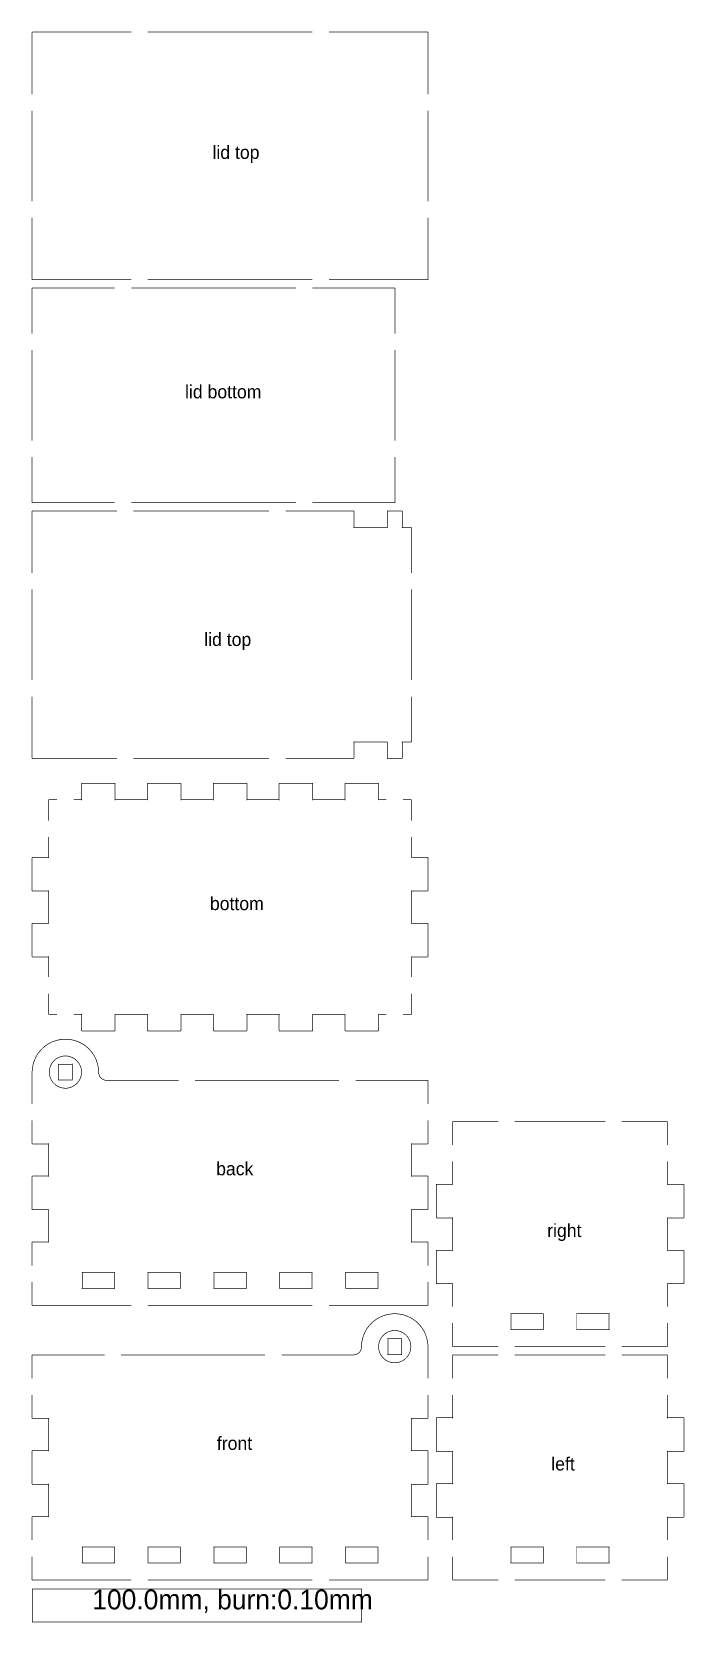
# Model space of a CAD drawing. Extents: x 10 to 208, y 10 to 493.
import ezdxf

# ---------------------------------------------------------------- set-up
doc = ezdxf.new("R2010")
doc.units = 0
doc.layers.get('0').update_dxf_attribs({"linetype": 'CONTINUOUS'})

msp = doc.modelspace()

# ---------------------------------------------------------------- linework, layer by layer
at = {"color": 0, "const_width": 0.2}
for points in [[(40.0995, 492.739), (15.1005, 492.739), (10.0996, 492.739), (10.0817, 492.739), (10.0294, 492.711), (10.0004, 492.658), (10.0004, 492.64), (10.0004, 487.641), (10.0004, 473.89)], [(95.0997, 492.739), (45.1005, 492.739)], [(130.2, 473.89), (130.2, 487.641), (130.2, 492.64), (130.2, 492.658), (130.169, 492.711), (130.116, 492.739), (130.099, 492.739), (125.1, 492.739), (100.099, 492.739)], [(10.0004, 468.891), (10.0004, 441.389)], [(130.2, 441.389), (130.2, 468.891)], [(10.0004, 436.39), (10.0004, 422.642), (10.0004, 417.639), (10.0004, 417.622), (10.0294, 417.569), (10.0817, 417.541), (10.0996, 417.541), (15.1005, 417.541)], [(100.099, 417.541), (125.1, 417.541), (130.099, 417.541), (130.116, 417.541), (130.169, 417.569), (130.2, 417.622), (130.2, 417.639), (130.2, 422.642), (130.2, 436.39)], [(15.1005, 417.541), (40.0995, 417.541)], [(45.1005, 417.541), (95.0997, 417.541)], [(35.1, 415.04), (10.0996, 415.04), (10.0817, 415.04), (10.0294, 415.011), (10.0004, 414.958), (10.0004, 414.941), (10.0004, 401.189)], [(90.1001, 415.04), (40.0995, 415.04)], [(120.2, 401.189), (120.2, 414.941), (120.2, 414.958), (120.171, 415.011), (120.117, 415.04), (120.1, 415.04), (95.0997, 415.04)], [(10.0004, 396.191), (10.0004, 368.692)], [(120.2, 368.692), (120.2, 396.191)], [(10.0004, 363.689), (10.0004, 349.939), (10.0004, 349.922), (10.0294, 349.87), (10.0817, 349.84), (10.0996, 349.84)], [(95.0997, 349.84), (120.1, 349.84), (120.117, 349.84), (120.171, 349.87), (120.2, 349.922), (120.2, 349.939), (120.2, 363.689)], [(10.0996, 349.84), (35.1, 349.84)], [(40.0995, 349.84), (90.1001, 349.84)], [(35.7258, 347.34), (15.1005, 347.34), (10.0996, 347.34), (10.0817, 347.34), (10.0294, 347.311), (10.0004, 347.258), (10.0004, 347.24), (10.0004, 342.24), (10.0004, 328.49)], [(81.9753, 347.34), (40.725, 347.34)], [(125.2, 328.49), (125.2, 342.24), (125.2, 342.258), (125.17, 342.31), (125.116, 342.339), (125.1, 342.339), (122.366, 342.339), (122.355, 342.339), (122.323, 342.325), (122.327, 342.302), (122.35, 342.298), (122.366, 342.33), (122.366, 342.339), (122.366, 347.24), (122.366, 347.258), (122.335, 347.311), (122.282, 347.34), (122.265, 347.34), (117.935, 347.34), (117.917, 347.34), (117.864, 347.311), (117.835, 347.258), (117.835, 347.24), (117.835, 342.339), (117.835, 342.33), (117.849, 342.298), (117.872, 342.302), (117.876, 342.325), (117.844, 342.339), (117.835, 342.339), (115.101, 342.339), (107.699, 342.339), (107.688, 342.339), (107.656, 342.325), (107.662, 342.302), (107.684, 342.298), (107.699, 342.33), (107.699, 342.339), (107.699, 347.24), (107.699, 347.258), (107.67, 347.311), (107.617, 347.34), (107.6, 347.34), (86.9749, 347.34)], [(10.0004, 323.49), (10.0004, 295.99)], [(125.2, 295.99), (125.2, 323.49)], [(10.0004, 290.989), (10.0004, 277.239), (10.0004, 272.24), (10.0004, 272.223), (10.0294, 272.169), (10.0817, 272.141), (10.0996, 272.141), (15.1005, 272.141)], [(86.9749, 272.141), (107.6, 272.141), (107.617, 272.141), (107.67, 272.169), (107.699, 272.223), (107.699, 272.24), (107.699, 277.14), (107.699, 277.151), (107.684, 277.183), (107.662, 277.177), (107.656, 277.155), (107.688, 277.14), (107.699, 277.14), (115.101, 277.14), (117.835, 277.14), (117.844, 277.14), (117.876, 277.155), (117.872, 277.177), (117.849, 277.183), (117.835, 277.151), (117.835, 277.14), (117.835, 272.24), (117.835, 272.223), (117.864, 272.169), (117.917, 272.141), (117.935, 272.141), (122.265, 272.141), (122.282, 272.141), (122.335, 272.169), (122.366, 272.223), (122.366, 272.24), (122.366, 277.14), (122.366, 277.151), (122.35, 277.183), (122.327, 277.177), (122.323, 277.155), (122.355, 277.14), (122.366, 277.14), (125.1, 277.14), (125.116, 277.14), (125.17, 277.169), (125.2, 277.223), (125.2, 277.239), (125.2, 290.989)], [(15.1005, 272.141), (35.7258, 272.141)], [(40.725, 272.141), (81.9753, 272.141)], [(117.6, 259.64), (115.2, 259.64), (115.189, 259.64), (115.157, 259.626), (115.163, 259.603), (115.185, 259.599), (115.2, 259.631), (115.2, 259.64), (115.2, 264.539), (115.2, 264.557), (115.171, 264.611), (115.117, 264.64), (115.101, 264.64), (105.1, 264.64), (105.082, 264.64), (105.029, 264.611), (105, 264.557), (105, 264.539), (105, 259.64), (105, 259.631), (105.013, 259.599), (105.037, 259.603), (105.041, 259.626), (105.009, 259.64), (105, 259.64), (95.2003, 259.64), (95.1893, 259.64), (95.1576, 259.626), (95.1618, 259.603), (95.1851, 259.599), (95.2003, 259.631), (95.2003, 259.64), (95.2003, 264.539), (95.2003, 264.557), (95.1699, 264.611), (95.1163, 264.64), (95.0997, 264.64), (85.0995, 264.64), (85.0815, 264.64), (85.029, 264.611), (85, 264.557), (85, 264.539), (85, 259.64), (85, 259.631), (85.0138, 259.599), (85.0374, 259.603), (85.0417, 259.626), (85.0099, 259.64), (85, 259.64), (75.1995, 259.64), (75.1886, 259.64), (75.1568, 259.626), (75.1625, 259.603), (75.1844, 259.599), (75.1995, 259.631), (75.1995, 259.64), (75.1995, 264.539), (75.1995, 264.557), (75.1706, 264.611), (75.117, 264.64), (75.1004, 264.64), (65.0998, 264.64), (65.0819, 264.64), (65.0296, 264.611), (65.0007, 264.557), (65.0007, 264.539), (65.0007, 259.64), (65.0007, 259.631), (65.0145, 259.599), (65.0378, 259.603), (65.042, 259.626), (65.0102, 259.64), (65.0007, 259.64), (55.2002, 259.64), (55.1889, 259.64), (55.1575, 259.626), (55.1614, 259.603), (55.185, 259.599), (55.2002, 259.631), (55.2002, 259.64), (55.2002, 264.539), (55.2002, 264.557), (55.1699, 264.611), (55.1159, 264.64), (55.0997, 264.64), (45.1005, 264.64), (45.0825, 264.64), (45.0289, 264.611), (45, 264.557), (45, 264.539), (45, 259.64), (45, 259.631), (45.0137, 259.599), (45.037, 259.603), (45.0413, 259.626), (45.0095, 259.64), (45, 259.64), (35.2006, 259.64), (35.1896, 259.64), (35.1579, 259.626), (35.162, 259.603), (35.1855, 259.599), (35.2006, 259.631), (35.2006, 259.64), (35.2006, 264.539), (35.2006, 264.557), (35.1703, 264.611), (35.1166, 264.64), (35.1, 264.64), (25.0996, 264.64), (25.0817, 264.64), (25.0293, 264.611), (25.0004, 264.557), (25.0004, 264.539), (25.0004, 259.64), (25.0004, 259.631), (25.0142, 259.599), (25.0376, 259.603), (25.0417, 259.626), (25.01, 259.64), (25.0004, 259.64), (22.5998, 259.64)], [(17.6003, 259.64), (15.1005, 259.64), (15.0826, 259.64), (15.0289, 259.611), (14.9999, 259.558), (14.9999, 259.54), (14.9999, 253.29)], [(125.2, 253.29), (125.2, 259.54), (125.2, 259.558), (125.17, 259.611), (125.116, 259.64), (125.1, 259.64), (122.6, 259.64)], [(14.9999, 248.29), (14.9999, 242.139), (14.9999, 242.13), (15.0137, 242.098), (15.0372, 242.102), (15.0413, 242.126), (15.0096, 242.139), (14.9999, 242.139), (10.0996, 242.139), (10.0817, 242.139), (10.0294, 242.11), (10.0004, 242.058), (10.0004, 242.04), (10.0004, 232.04), (10.0004, 232.023), (10.0294, 231.969), (10.0817, 231.94), (10.0996, 231.94), (14.9999, 231.94), (15.0096, 231.94), (15.0413, 231.956), (15.0372, 231.977), (15.0137, 231.983), (14.9999, 231.951), (14.9999, 231.94), (14.9999, 222.14), (14.9999, 222.13), (15.0137, 222.098), (15.0372, 222.103), (15.0413, 222.126), (15.0096, 222.14), (14.9999, 222.14), (10.0996, 222.14), (10.0817, 222.14), (10.0294, 222.111), (10.0004, 222.057), (10.0004, 222.039), (10.0004, 212.04), (10.0004, 212.024), (10.0294, 211.97), (10.0817, 211.939), (10.0996, 211.939), (14.9999, 211.939), (15.0096, 211.939), (15.0413, 211.955), (15.0372, 211.978), (15.0137, 211.982), (14.9999, 211.951), (14.9999, 211.939), (14.9999, 205.789)], [(125.2, 205.789), (125.2, 211.939), (125.2, 211.951), (125.185, 211.982), (125.162, 211.978), (125.157, 211.955), (125.189, 211.939), (125.2, 211.939), (130.099, 211.939), (130.116, 211.939), (130.169, 211.97), (130.2, 212.024), (130.2, 212.04), (130.2, 222.039), (130.2, 222.057), (130.169, 222.111), (130.116, 222.14), (130.099, 222.14), (125.2, 222.14), (125.189, 222.14), (125.157, 222.126), (125.162, 222.103), (125.185, 222.098), (125.2, 222.13), (125.2, 222.14), (125.2, 231.94), (125.2, 231.951), (125.185, 231.983), (125.162, 231.977), (125.157, 231.956), (125.189, 231.94), (125.2, 231.94), (130.099, 231.94), (130.116, 231.94), (130.169, 231.969), (130.2, 232.023), (130.2, 232.04), (130.2, 242.04), (130.2, 242.058), (130.169, 242.11), (130.116, 242.139), (130.099, 242.139), (125.2, 242.139), (125.189, 242.139), (125.157, 242.126), (125.162, 242.102), (125.185, 242.098), (125.2, 242.13), (125.2, 242.139), (125.2, 248.29)], [(14.9999, 200.79), (14.9999, 194.539), (14.9999, 194.522), (15.0289, 194.47), (15.0826, 194.44), (15.1005, 194.44)], [(122.6, 194.44), (125.1, 194.44), (125.116, 194.44), (125.17, 194.47), (125.2, 194.522), (125.2, 194.539), (125.2, 200.79)], [(15.1005, 194.44), (17.6003, 194.44)], [(22.5998, 194.44), (25.0004, 194.44), (25.01, 194.44), (25.0417, 194.455), (25.0376, 194.477), (25.0142, 194.483), (25.0004, 194.451), (25.0004, 194.44), (25.0004, 189.539), (25.0004, 189.523), (25.0293, 189.469), (25.0817, 189.44), (25.0996, 189.44), (35.1, 189.44), (35.1166, 189.44), (35.1703, 189.469), (35.2006, 189.523), (35.2006, 189.539), (35.2006, 194.44), (35.2006, 194.451), (35.1855, 194.483), (35.162, 194.477), (35.1579, 194.455), (35.1896, 194.44), (35.2006, 194.44), (45, 194.44), (45.0095, 194.44), (45.0413, 194.455), (45.037, 194.477), (45.0137, 194.483), (45, 194.451), (45, 194.44), (45, 189.539), (45, 189.523), (45.0289, 189.469), (45.0825, 189.44), (45.1005, 189.44), (55.0997, 189.44), (55.1159, 189.44), (55.1699, 189.469), (55.2002, 189.523), (55.2002, 189.539), (55.2002, 194.44), (55.2002, 194.451), (55.185, 194.483), (55.1614, 194.477), (55.1575, 194.455), (55.1889, 194.44), (55.2002, 194.44), (65.0007, 194.44), (65.0102, 194.44), (65.042, 194.455), (65.0378, 194.477), (65.0145, 194.483), (65.0007, 194.451), (65.0007, 194.44), (65.0007, 189.539), (65.0007, 189.523), (65.0296, 189.469), (65.0819, 189.44), (65.0998, 189.44), (75.1004, 189.44), (75.117, 189.44), (75.1706, 189.469), (75.1995, 189.523), (75.1995, 189.539), (75.1995, 194.44), (75.1995, 194.451), (75.1844, 194.483), (75.1625, 194.477), (75.1568, 194.455), (75.1886, 194.44), (75.1995, 194.44), (85, 194.44), (85.0099, 194.44), (85.0417, 194.455), (85.0374, 194.477), (85.0138, 194.483), (85, 194.451), (85, 194.44), (85, 189.539), (85, 189.523), (85.029, 189.469), (85.0815, 189.44), (85.0995, 189.44), (95.0997, 189.44), (95.1163, 189.44), (95.1699, 189.469), (95.2003, 189.523), (95.2003, 189.539), (95.2003, 194.44), (95.2003, 194.451), (95.1851, 194.483), (95.1618, 194.477), (95.1576, 194.455), (95.1893, 194.44), (95.2003, 194.44), (105, 194.44), (105.009, 194.44), (105.041, 194.455), (105.037, 194.477), (105.013, 194.483), (105, 194.451), (105, 194.44), (105, 189.539), (105, 189.523), (105.029, 189.469), (105.082, 189.44), (105.1, 189.44), (115.101, 189.44), (115.117, 189.44), (115.171, 189.469), (115.2, 189.523), (115.2, 189.539), (115.2, 194.44), (115.2, 194.451), (115.185, 194.483), (115.163, 194.477), (115.157, 194.455), (115.189, 194.44), (115.2, 194.44), (117.6, 194.44)], [(54.4752, 174.44), (32.6003, 174.44), (32.4446, 174.44), (31.9787, 174.523), (31.4909, 174.709), (31.4, 174.762), (31.3311, 174.801), (31.1381, 174.937), (30.9025, 175.143), (30.6958, 175.379), (30.5608, 175.572), (30.5222, 175.639), (30.4684, 175.732), (30.281, 176.22), (30.1997, 176.685), (30.1997, 176.839), (30.1997, 177.17), (30.1115, 178.161), (29.8552, 179.455), (29.4308, 180.703), (29.0105, 181.605), (28.8465, 181.89), (28.7638, 182.035), (28.4951, 182.453), (28.1106, 182.991), (27.6917, 183.501), (27.2411, 183.982), (26.7601, 184.433), (26.2503, 184.851), (25.7128, 185.236), (25.2925, 185.503), (25.1492, 185.586), (24.8626, 185.751), (23.9613, 186.173), (22.7128, 186.596), (21.4202, 186.854), (20.4294, 186.939), (20.1001, 186.939), (19.7693, 186.939), (18.7785, 186.854), (17.4859, 186.596), (16.2374, 186.173), (15.3348, 185.751), (15.0496, 185.586), (14.9062, 185.503), (14.4859, 185.236), (13.9485, 184.851), (13.4386, 184.433), (12.9577, 183.982), (12.5071, 183.501), (12.0881, 182.991), (11.7037, 182.453), (11.4363, 182.033), (11.3537, 181.89), (11.1883, 181.605), (10.7666, 180.703), (10.3436, 179.455), (10.0858, 178.161), (10.0004, 177.17), (10.0004, 176.839), (10.0004, 174.34), (10.0004, 174.358), (10.0294, 174.412), (10.0817, 174.44), (10.0996, 174.44), (10.0817, 174.44), (10.0294, 174.412), (10.0004, 174.358), (10.0004, 174.34), (10.0004, 167.298)], [(103.225, 174.44), (59.4748, 174.44)], [(130.2, 167.298), (130.2, 174.34), (130.2, 174.358), (130.169, 174.412), (130.116, 174.44), (130.099, 174.44), (108.226, 174.44)], [(10.0004, 162.297), (10.0004, 155.255), (10.0004, 155.239), (10.0294, 155.185), (10.0817, 155.155), (10.0996, 155.155), (14.9999, 155.155), (15.0096, 155.155), (15.0413, 155.17), (15.0372, 155.193), (15.0137, 155.198), (14.9999, 155.166), (14.9999, 155.155), (14.9999, 145.354), (14.9999, 145.344), (15.0137, 145.313), (15.0372, 145.317), (15.0413, 145.34), (15.0096, 145.354), (14.9999, 145.354), (10.0996, 145.354), (10.0817, 145.354), (10.0294, 145.325), (10.0004, 145.273), (10.0004, 145.255), (10.0004, 135.254), (10.0004, 135.238), (10.0294, 135.184), (10.0817, 135.155), (10.0996, 135.155), (14.9999, 135.155), (15.0096, 135.155), (15.0413, 135.17), (15.0372, 135.193), (15.0137, 135.198), (14.9999, 135.166), (14.9999, 135.155), (14.9999, 125.355), (14.9999, 125.345), (15.0137, 125.313), (15.0372, 125.317), (15.0413, 125.341), (15.0096, 125.355), (14.9999, 125.355), (10.0996, 125.355), (10.0817, 125.355), (10.0294, 125.326), (10.0004, 125.273), (10.0004, 125.256), (10.0004, 118.212)], [(130.2, 118.212), (130.2, 125.256), (130.2, 125.273), (130.169, 125.326), (130.116, 125.355), (130.099, 125.355), (125.2, 125.355), (125.189, 125.355), (125.157, 125.341), (125.162, 125.317), (125.185, 125.313), (125.2, 125.345), (125.2, 125.355), (125.2, 135.155), (125.2, 135.166), (125.185, 135.198), (125.162, 135.193), (125.157, 135.17), (125.189, 135.155), (125.2, 135.155), (130.099, 135.155), (130.116, 135.155), (130.169, 135.184), (130.2, 135.238), (130.2, 135.254), (130.2, 145.255), (130.2, 145.273), (130.169, 145.325), (130.116, 145.354), (130.099, 145.354), (125.2, 145.354), (125.189, 145.354), (125.157, 145.34), (125.162, 145.317), (125.185, 145.313), (125.2, 145.344), (125.2, 145.354), (125.2, 155.155), (125.2, 155.166), (125.185, 155.198), (125.162, 155.193), (125.157, 155.17), (125.189, 155.155), (125.2, 155.155), (130.099, 155.155), (130.116, 155.155), (130.169, 155.185), (130.2, 155.239), (130.2, 155.255), (130.2, 162.297)], [(151.55, 161.94), (137.8, 161.94), (137.782, 161.94), (137.729, 161.911), (137.7, 161.858), (137.7, 161.84), (137.7, 154.798)], [(184.051, 161.94), (156.551, 161.94)], [(202.899, 154.798), (202.899, 161.84), (202.899, 161.858), (202.87, 161.911), (202.817, 161.94), (202.8, 161.94), (189.05, 161.94)], [(137.7, 149.797), (137.7, 142.854), (137.7, 142.845), (137.714, 142.813), (137.738, 142.817), (137.742, 142.84), (137.71, 142.854), (137.7, 142.854), (132.8, 142.854), (132.782, 142.854), (132.728, 142.825), (132.699, 142.773), (132.699, 142.755), (132.699, 132.755), (132.699, 132.738), (132.728, 132.684), (132.782, 132.654), (132.8, 132.654), (137.7, 132.654), (137.71, 132.654), (137.742, 132.669), (137.738, 132.693), (137.714, 132.697), (137.7, 132.665), (137.7, 132.654), (137.7, 122.855), (137.7, 122.845), (137.714, 122.814), (137.738, 122.818), (137.742, 122.841), (137.71, 122.855), (137.7, 122.855), (132.8, 122.855), (132.782, 122.855), (132.728, 122.826), (132.699, 122.772), (132.699, 122.754), (132.699, 112.755), (132.699, 112.739), (132.728, 112.685), (132.782, 112.655), (132.8, 112.655), (137.7, 112.655), (137.71, 112.655), (137.742, 112.67), (137.738, 112.693), (137.714, 112.697), (137.7, 112.666), (137.7, 112.655), (137.7, 105.712)], [(202.899, 105.712), (202.899, 112.655), (202.899, 112.666), (202.884, 112.697), (202.862, 112.693), (202.857, 112.67), (202.888, 112.655), (202.899, 112.655), (207.8, 112.655), (207.816, 112.655), (207.87, 112.685), (207.9, 112.739), (207.9, 112.755), (207.9, 122.754), (207.9, 122.772), (207.87, 122.826), (207.816, 122.855), (207.8, 122.855), (202.899, 122.855), (202.888, 122.855), (202.857, 122.841), (202.862, 122.818), (202.884, 122.814), (202.899, 122.845), (202.899, 122.855), (202.899, 132.654), (202.899, 132.665), (202.884, 132.697), (202.862, 132.693), (202.857, 132.669), (202.888, 132.654), (202.899, 132.654), (207.8, 132.654), (207.816, 132.654), (207.87, 132.684), (207.9, 132.738), (207.9, 132.755), (207.9, 142.755), (207.9, 142.773), (207.87, 142.825), (207.816, 142.854), (207.8, 142.854), (202.899, 142.854), (202.888, 142.854), (202.857, 142.84), (202.862, 142.817), (202.884, 142.813), (202.899, 142.845), (202.899, 142.854), (202.899, 149.797)], [(10.0004, 113.213), (10.0004, 106.17), (10.0004, 106.153), (10.0294, 106.099), (10.0817, 106.07), (10.0996, 106.07), (15.1005, 106.07)], [(100.099, 106.07), (125.1, 106.07), (130.099, 106.07), (130.116, 106.07), (130.169, 106.099), (130.2, 106.153), (130.2, 106.17), (130.2, 113.213)], [(15.1005, 106.07), (40.0995, 106.07)], [(45.1005, 106.07), (95.0997, 106.07)], [(130.2, 83.9265), (130.2, 90.9697), (130.2, 90.9877), (130.169, 91.0414), (130.116, 91.0703), (130.099, 91.0703), (130.116, 91.0703), (130.169, 91.0414), (130.2, 90.9877), (130.2, 90.9697), (130.2, 93.4695), (130.2, 93.8004), (130.112, 94.791), (129.855, 96.085), (129.431, 97.3335), (129.01, 98.2349), (128.846, 98.5202), (128.764, 98.6649), (128.495, 99.0836), (128.111, 99.6213), (127.692, 100.131), (127.241, 100.612), (126.76, 101.063), (126.25, 101.481), (125.713, 101.866), (125.294, 102.133), (125.151, 102.216), (124.864, 102.381), (123.962, 102.803), (122.714, 103.226), (121.42, 103.484), (120.43, 103.571), (120.1, 103.571), (119.769, 103.571), (118.779, 103.484), (117.485, 103.226), (116.236, 102.803), (115.335, 102.381), (115.05, 102.216), (114.906, 102.133), (114.486, 101.866), (113.949, 101.481), (113.439, 101.063), (112.958, 100.612), (112.507, 100.131), (112.088, 99.6213), (111.704, 99.0836), (111.437, 98.6635), (111.354, 98.5202), (111.188, 98.2349), (110.767, 97.3335), (110.344, 96.085), (110.086, 94.791), (110.001, 93.8004), (110.001, 93.4695), (110.001, 93.3154), (109.918, 92.8494), (109.73, 92.3618), (109.678, 92.2694), (109.624, 92.1784), (109.296, 91.7734), (108.891, 91.4453), (108.8, 91.3917), (108.708, 91.3391), (108.22, 91.1532), (107.754, 91.0703), (107.6, 91.0703), (85.725, 91.0703)], [(137.7, 100.712), (137.7, 93.6696), (137.7, 93.653), (137.729, 93.599), (137.782, 93.5701), (137.8, 93.5701)], [(189.05, 93.5701), (202.8, 93.5701), (202.817, 93.5701), (202.87, 93.599), (202.899, 93.653), (202.899, 93.6696), (202.899, 100.712)], [(137.8, 93.5701), (151.55, 93.5701)], [(156.551, 93.5701), (184.051, 93.5701)], [(31.9746, 91.0703), (10.0996, 91.0703), (10.0817, 91.0703), (10.0294, 91.0414), (10.0004, 90.9877), (10.0004, 90.9697), (10.0004, 83.9265)], [(80.7254, 91.0703), (36.9757, 91.0703)], [(151.55, 91.0703), (137.8, 91.0703), (137.782, 91.0703), (137.729, 91.0414), (137.7, 90.9877), (137.7, 90.9697), (137.7, 83.9265)], [(184.051, 91.0703), (156.551, 91.0703)], [(202.899, 83.9265), (202.899, 90.9697), (202.899, 90.9877), (202.87, 91.0414), (202.817, 91.0703), (202.8, 91.0703), (189.05, 91.0703)], [(10.0004, 78.927), (10.0004, 71.8855), (10.0004, 71.869), (10.0294, 71.815), (10.0817, 71.7846), (10.0996, 71.7846), (14.9999, 71.7846), (15.0096, 71.7846), (15.0413, 71.7998), (15.0372, 71.8234), (15.0137, 71.8273), (14.9999, 71.7959), (14.9999, 71.7846), (14.9999, 61.9841), (14.9999, 61.9746), (15.0137, 61.9428), (15.0372, 61.9471), (15.0413, 61.9704), (15.0096, 61.9841), (14.9999, 61.9841), (10.0996, 61.9841), (10.0817, 61.9841), (10.0294, 61.9552), (10.0004, 61.903), (10.0004, 61.885), (10.0004, 51.8844), (10.0004, 51.8679), (10.0294, 51.8142), (10.0817, 51.7853), (10.0996, 51.7853), (14.9999, 51.7853), (15.0096, 51.7853), (15.0413, 51.8005), (15.0372, 51.8223), (15.0137, 51.828), (14.9999, 51.7962), (14.9999, 51.7853), (14.9999, 41.9848), (14.9999, 41.9749), (15.0137, 41.9435), (15.0372, 41.9474), (15.0413, 41.971), (15.0096, 41.9848), (14.9999, 41.9848), (10.0996, 41.9848), (10.0817, 41.9848), (10.0294, 41.9559), (10.0004, 41.9033), (10.0004, 41.8853), (10.0004, 34.8423)], [(130.2, 34.8423), (130.2, 41.8853), (130.2, 41.9033), (130.169, 41.9559), (130.116, 41.9848), (130.099, 41.9848), (125.2, 41.9848), (125.189, 41.9848), (125.157, 41.971), (125.162, 41.9474), (125.185, 41.9435), (125.2, 41.9749), (125.2, 41.9848), (125.2, 51.7853), (125.2, 51.7962), (125.185, 51.828), (125.162, 51.8223), (125.157, 51.8005), (125.189, 51.7853), (125.2, 51.7853), (130.099, 51.7853), (130.116, 51.7853), (130.169, 51.8142), (130.2, 51.8679), (130.2, 51.8844), (130.2, 61.885), (130.2, 61.903), (130.169, 61.9552), (130.116, 61.9841), (130.099, 61.9841), (125.2, 61.9841), (125.189, 61.9841), (125.157, 61.9704), (125.162, 61.9471), (125.185, 61.9428), (125.2, 61.9746), (125.2, 61.9841), (125.2, 71.7846), (125.2, 71.7959), (125.185, 71.8273), (125.162, 71.8234), (125.157, 71.7998), (125.189, 71.7846), (125.2, 71.7846), (130.099, 71.7846), (130.116, 71.7846), (130.169, 71.815), (130.2, 71.869), (130.2, 71.8855), (130.2, 78.927)], [(137.7, 78.927), (137.7, 71.9847), (137.7, 71.9748), (137.714, 71.9434), (137.738, 71.9473), (137.742, 71.9709), (137.71, 71.9847), (137.7, 71.9847), (132.8, 71.9847), (132.782, 71.9847), (132.728, 71.9557), (132.699, 71.9032), (132.699, 71.8855), (132.699, 61.885), (132.699, 61.8684), (132.728, 61.8148), (132.782, 61.7844), (132.8, 61.7844), (137.7, 61.7844), (137.71, 61.7844), (137.742, 61.7996), (137.738, 61.8229), (137.714, 61.8271), (137.7, 61.7954), (137.7, 61.7844), (137.7, 51.985), (137.7, 51.9755), (137.714, 51.9437), (137.738, 51.9479), (137.742, 51.9712), (137.71, 51.985), (137.7, 51.985), (132.8, 51.985), (132.782, 51.985), (132.728, 51.9561), (132.699, 51.9024), (132.699, 51.8844), (132.699, 41.8853), (132.699, 41.8691), (132.728, 41.8151), (132.782, 41.7848), (132.8, 41.7848), (137.7, 41.7848), (137.71, 41.7848), (137.742, 41.7999), (137.738, 41.8236), (137.714, 41.8275), (137.7, 41.7961), (137.7, 41.7848), (137.7, 34.8423)], [(202.899, 34.8423), (202.899, 41.7848), (202.899, 41.7961), (202.884, 41.8275), (202.862, 41.8236), (202.857, 41.7999), (202.888, 41.7848), (202.899, 41.7848), (207.8, 41.7848), (207.816, 41.7848), (207.87, 41.8151), (207.9, 41.8691), (207.9, 41.8853), (207.9, 51.8844), (207.9, 51.9024), (207.87, 51.9561), (207.816, 51.985), (207.8, 51.985), (202.899, 51.985), (202.888, 51.985), (202.857, 51.9712), (202.862, 51.9479), (202.884, 51.9437), (202.899, 51.9755), (202.899, 51.985), (202.899, 61.7844), (202.899, 61.7954), (202.884, 61.8271), (202.862, 61.8229), (202.857, 61.7996), (202.888, 61.7844), (202.899, 61.7844), (207.8, 61.7844), (207.816, 61.7844), (207.87, 61.8148), (207.9, 61.8684), (207.9, 61.885), (207.9, 71.8855), (207.9, 71.9032), (207.87, 71.9557), (207.816, 71.9847), (207.8, 71.9847), (202.899, 71.9847), (202.888, 71.9847), (202.857, 71.9709), (202.862, 71.9473), (202.884, 71.9434), (202.899, 71.9748), (202.899, 71.9847), (202.899, 78.927)], [(10.0004, 29.8428), (10.0004, 22.7996), (10.0004, 22.7831), (10.0294, 22.7294), (10.0817, 22.7004), (10.0996, 22.7004), (15.1005, 22.7004)], [(100.099, 22.7004), (125.1, 22.7004), (130.099, 22.7004), (130.116, 22.7004), (130.169, 22.7294), (130.2, 22.7831), (130.2, 22.7996), (130.2, 29.8428)], [(137.7, 29.8428), (137.7, 22.7996), (137.7, 22.7831), (137.729, 22.7294), (137.782, 22.7004), (137.8, 22.7004)], [(189.05, 22.7004), (202.8, 22.7004), (202.817, 22.7004), (202.87, 22.7294), (202.899, 22.7831), (202.899, 22.7996), (202.899, 29.8428)], [(15.1005, 22.7004), (40.0995, 22.7004)], [(45.1005, 22.7004), (95.0997, 22.7004)], [(137.8, 22.7004), (151.55, 22.7004)], [(156.551, 22.7004), (184.051, 22.7004)]]:
    msp.add_lwpolyline(points, dxfattribs=at)
at = {"color": 5, "const_width": 0.2}
for points in [[(15.1997, 176.94), (15.1997, 177.115), (15.2494, 177.64), (15.3982, 178.321), (15.6421, 178.974), (15.8833, 179.443), (15.9784, 179.589), (16.0721, 179.736), (16.3973, 180.151), (16.8906, 180.644), (17.4487, 181.062), (17.9048, 181.325), (18.0647, 181.397), (18.2232, 181.47), (18.7206, 181.642), (19.4014, 181.79), (20.0973, 181.84), (20.6237, 181.814), (20.7973, 181.79), (20.9696, 181.765), (21.4822, 181.641), (22.1354, 181.397), (22.7459, 181.063), (23.1758, 180.757), (23.3081, 180.643), (23.439, 180.53), (23.8042, 180.148), (24.2218, 179.59), (24.5566, 178.978), (24.7523, 178.489), (24.8019, 178.321), (24.8502, 178.154), (24.9508, 177.636), (25.0004, 176.94), (24.9508, 176.246), (24.8502, 175.727), (24.8019, 175.559), (24.7523, 175.393), (24.5566, 174.903), (24.2218, 174.292), (23.8042, 173.734), (23.4404, 173.35), (23.3081, 173.236), (23.1758, 173.121), (22.7459, 172.817), (22.1354, 172.484), (21.4822, 172.24), (20.9696, 172.114), (20.7973, 172.09), (20.6237, 172.065), (20.0973, 172.04), (19.4014, 172.09), (18.7206, 172.238), (18.2232, 172.411), (18.0647, 172.482), (17.9048, 172.555), (17.4487, 172.818), (16.8906, 173.237), (16.3973, 173.731), (16.0721, 174.144), (15.9784, 174.29), (15.8833, 174.438), (15.6421, 174.906), (15.3982, 175.559), (15.2494, 176.241), (15.1997, 176.766), (15.1997, 176.94)], [(20.1001, 179.339), (22.1644, 179.339), (22.174, 179.339), (22.2057, 179.354), (22.2016, 179.378), (22.1782, 179.382), (22.1644, 179.35), (22.1644, 179.339), (22.1644, 174.54), (22.1644, 174.53), (22.1782, 174.498), (22.2016, 174.502), (22.2057, 174.526), (22.174, 174.54), (22.1644, 174.54), (18.0344, 174.54), (18.0233, 174.54), (17.9917, 174.526), (17.9972, 174.502), (18.0192, 174.498), (18.0344, 174.53), (18.0344, 174.54), (18.0344, 179.339), (18.0344, 179.35), (18.0192, 179.382), (17.9972, 179.378), (17.9917, 179.354), (18.0233, 179.339), (18.0344, 179.339), (20.1001, 179.339)], [(30.1005, 111.27), (25.2002, 111.27), (25.1891, 111.27), (25.1575, 111.256), (25.1616, 111.233), (25.185, 111.228), (25.2002, 111.26), (25.2002, 111.27), (25.2002, 116.07), (25.2002, 116.08), (25.185, 116.112), (25.1616, 116.108), (25.1575, 116.085), (25.1891, 116.07), (25.2002, 116.07), (35.0008, 116.07), (35.0104, 116.07), (35.0421, 116.085), (35.038, 116.108), (35.0146, 116.112), (35.0008, 116.08), (35.0008, 116.07), (35.0008, 111.27), (35.0008, 111.26), (35.0146, 111.228), (35.038, 111.233), (35.0421, 111.256), (35.0104, 111.27), (35.0008, 111.27), (30.1005, 111.27)], [(50.1001, 111.27), (45.1997, 111.27), (45.1887, 111.27), (45.157, 111.256), (45.1626, 111.233), (45.1845, 111.228), (45.1997, 111.26), (45.1997, 111.27), (45.1997, 116.07), (45.1997, 116.08), (45.1845, 116.112), (45.1626, 116.108), (45.157, 116.085), (45.1887, 116.07), (45.1997, 116.07), (55.0002, 116.07), (55.0101, 116.07), (55.0414, 116.085), (55.0376, 116.108), (55.0139, 116.112), (55.0002, 116.08), (55.0002, 116.07), (55.0002, 111.27), (55.0002, 111.26), (55.0139, 111.228), (55.0376, 111.233), (55.0414, 111.256), (55.0101, 111.27), (55.0002, 111.27), (50.1001, 111.27)], [(70.1008, 111.27), (65.2004, 111.27), (65.1895, 111.27), (65.1577, 111.256), (65.1619, 111.233), (65.1852, 111.228), (65.2004, 111.26), (65.2004, 111.27), (65.2004, 116.07), (65.2004, 116.08), (65.1852, 116.112), (65.1619, 116.108), (65.1577, 116.085), (65.1895, 116.07), (65.2004, 116.07), (74.9999, 116.07), (75.0094, 116.07), (75.0411, 116.085), (75.0369, 116.108), (75.0136, 116.112), (74.9999, 116.08), (74.9999, 116.07), (74.9999, 111.27), (74.9999, 111.26), (75.0136, 111.228), (75.0369, 111.233), (75.0411, 111.256), (75.0094, 111.27), (74.9999, 111.27), (70.1008, 111.27)], [(90.1001, 111.27), (85.2001, 111.27), (85.1888, 111.27), (85.1574, 111.256), (85.1613, 111.233), (85.1849, 111.228), (85.2001, 111.26), (85.2001, 111.27), (85.2001, 116.07), (85.2001, 116.08), (85.1849, 116.112), (85.1613, 116.108), (85.1574, 116.085), (85.1888, 116.07), (85.2001, 116.07), (94.9992, 116.07), (95.0087, 116.07), (95.0405, 116.085), (95.0366, 116.108), (95.0129, 116.112), (94.9992, 116.08), (94.9992, 116.07), (94.9992, 111.27), (94.9992, 111.26), (95.0129, 111.228), (95.0366, 111.233), (95.0405, 111.256), (95.0087, 111.27), (94.9992, 111.27), (90.1001, 111.27)], [(110.1, 111.27), (105.199, 111.27), (105.188, 111.27), (105.157, 111.256), (105.162, 111.233), (105.184, 111.228), (105.199, 111.26), (105.199, 111.27), (105.199, 116.07), (105.199, 116.08), (105.184, 116.112), (105.162, 116.108), (105.157, 116.085), (105.188, 116.07), (105.199, 116.07), (115, 116.07), (115.01, 116.07), (115.042, 116.085), (115.037, 116.108), (115.014, 116.112), (115, 116.08), (115, 116.07), (115, 111.27), (115, 111.26), (115.014, 111.228), (115.037, 111.233), (115.042, 111.256), (115.01, 111.27), (115, 111.27), (110.1, 111.27)], [(160.3, 98.7697), (155.4, 98.7697), (155.389, 98.7697), (155.357, 98.7559), (155.362, 98.7323), (155.385, 98.728), (155.4, 98.7598), (155.4, 98.7697), (155.4, 103.571), (155.4, 103.582), (155.385, 103.613), (155.362, 103.608), (155.357, 103.586), (155.389, 103.571), (155.4, 103.571), (165.199, 103.571), (165.209, 103.571), (165.24, 103.586), (165.237, 103.608), (165.213, 103.613), (165.199, 103.582), (165.199, 103.571), (165.199, 98.7697), (165.199, 98.7598), (165.213, 98.728), (165.237, 98.7323), (165.24, 98.7559), (165.209, 98.7697), (165.199, 98.7697), (160.3, 98.7697)], [(180.3, 98.7697), (175.399, 98.7697), (175.388, 98.7697), (175.357, 98.7559), (175.362, 98.7323), (175.384, 98.728), (175.399, 98.7598), (175.399, 98.7697), (175.399, 103.571), (175.399, 103.582), (175.384, 103.613), (175.362, 103.608), (175.357, 103.586), (175.388, 103.571), (175.399, 103.571), (185.2, 103.571), (185.21, 103.571), (185.241, 103.586), (185.237, 103.608), (185.214, 103.613), (185.2, 103.582), (185.2, 103.571), (185.2, 98.7697), (185.2, 98.7598), (185.214, 98.728), (185.237, 98.7323), (185.241, 98.7559), (185.21, 98.7697), (185.2, 98.7697), (180.3, 98.7697)], [(115.2, 93.5701), (115.2, 93.7451), (115.249, 94.2703), (115.398, 94.9508), (115.642, 95.6042), (115.883, 96.0727), (115.979, 96.2187), (116.072, 96.3662), (116.397, 96.7811), (116.891, 97.2742), (117.449, 97.6919), (117.905, 97.9551), (118.065, 98.0267), (118.223, 98.0997), (118.721, 98.2719), (119.402, 98.4194), (120.098, 98.4705), (120.624, 98.4444), (120.797, 98.4194), (120.97, 98.3947), (121.482, 98.2708), (122.136, 98.0267), (122.746, 97.6933), (123.176, 97.3875), (123.308, 97.2728), (123.439, 97.1599), (123.804, 96.7782), (124.222, 96.2201), (124.557, 95.6084), (124.752, 95.1191), (124.802, 94.9508), (124.85, 94.7843), (124.951, 94.2661), (125, 93.5701), (124.951, 92.8758), (124.85, 92.3576), (124.802, 92.1893), (124.752, 92.0228), (124.557, 91.5335), (124.222, 90.9214), (123.804, 90.3633), (123.44, 89.9806), (123.308, 89.8659), (123.176, 89.7516), (122.746, 89.4472), (122.136, 89.1134), (121.482, 88.8697), (120.97, 88.7444), (120.797, 88.7194), (120.624, 88.6947), (120.098, 88.67), (119.402, 88.7194), (118.721, 88.8683), (118.223, 89.0404), (118.065, 89.1124), (117.905, 89.1854), (117.449, 89.4486), (116.891, 89.8673), (116.397, 90.3609), (116.072, 90.7743), (115.979, 90.9204), (115.883, 91.0678), (115.642, 91.5363), (115.398, 92.1893), (115.249, 92.8716), (115.2, 93.3965), (115.2, 93.5701)], [(120.1, 95.9693), (122.166, 95.9693), (122.175, 95.9693), (122.207, 95.9845), (122.203, 96.0078), (122.18, 96.012), (122.166, 95.9803), (122.166, 95.9693), (122.166, 91.1698), (122.166, 91.1599), (122.18, 91.1281), (122.203, 91.1324), (122.207, 91.156), (122.175, 91.1698), (122.166, 91.1698), (118.035, 91.1698), (118.024, 91.1698), (117.992, 91.156), (117.997, 91.1324), (118.019, 91.1281), (118.035, 91.1599), (118.035, 91.1698), (118.035, 95.9693), (118.035, 95.9803), (118.019, 96.012), (117.997, 96.0078), (117.992, 95.9845), (118.024, 95.9693), (118.035, 95.9693), (120.1, 95.9693)], [(30.1005, 27.8997), (25.2002, 27.8997), (25.1891, 27.8997), (25.1575, 27.886), (25.1616, 27.8626), (25.185, 27.8584), (25.2002, 27.8901), (25.2002, 27.8997), (25.2002, 32.6995), (25.2002, 32.7105), (25.185, 32.7422), (25.1616, 32.7381), (25.1575, 32.7146), (25.1891, 32.6995), (25.2002, 32.6995), (35.0008, 32.6995), (35.0104, 32.6995), (35.0421, 32.7146), (35.038, 32.7381), (35.0146, 32.7422), (35.0008, 32.7105), (35.0008, 32.6995), (35.0008, 27.8997), (35.0008, 27.8901), (35.0146, 27.8584), (35.038, 27.8626), (35.0421, 27.886), (35.0104, 27.8997), (35.0008, 27.8997), (30.1005, 27.8997)], [(50.1001, 27.8997), (45.1997, 27.8997), (45.1887, 27.8997), (45.157, 27.886), (45.1626, 27.8626), (45.1845, 27.8584), (45.1997, 27.8901), (45.1997, 27.8997), (45.1997, 32.6995), (45.1997, 32.7105), (45.1845, 32.7422), (45.1626, 32.7381), (45.157, 32.7146), (45.1887, 32.6995), (45.1997, 32.6995), (55.0002, 32.6995), (55.0101, 32.6995), (55.0414, 32.7146), (55.0376, 32.7381), (55.0139, 32.7422), (55.0002, 32.7105), (55.0002, 32.6995), (55.0002, 27.8997), (55.0002, 27.8901), (55.0139, 27.8584), (55.0376, 27.8626), (55.0414, 27.886), (55.0101, 27.8997), (55.0002, 27.8997), (50.1001, 27.8997)], [(70.1008, 27.8997), (65.2004, 27.8997), (65.1895, 27.8997), (65.1577, 27.886), (65.1619, 27.8626), (65.1852, 27.8584), (65.2004, 27.8901), (65.2004, 27.8997), (65.2004, 32.6995), (65.2004, 32.7105), (65.1852, 32.7422), (65.1619, 32.7381), (65.1577, 32.7146), (65.1895, 32.6995), (65.2004, 32.6995), (74.9999, 32.6995), (75.0094, 32.6995), (75.0411, 32.7146), (75.0369, 32.7381), (75.0136, 32.7422), (74.9999, 32.7105), (74.9999, 32.6995), (74.9999, 27.8997), (74.9999, 27.8901), (75.0136, 27.8584), (75.0369, 27.8626), (75.0411, 27.886), (75.0094, 27.8997), (74.9999, 27.8997), (70.1008, 27.8997)], [(90.1001, 27.8997), (85.2001, 27.8997), (85.1888, 27.8997), (85.1574, 27.886), (85.1613, 27.8626), (85.1849, 27.8584), (85.2001, 27.8901), (85.2001, 27.8997), (85.2001, 32.6995), (85.2001, 32.7105), (85.1849, 32.7422), (85.1613, 32.7381), (85.1574, 32.7146), (85.1888, 32.6995), (85.2001, 32.6995), (94.9992, 32.6995), (95.0087, 32.6995), (95.0405, 32.7146), (95.0366, 32.7381), (95.0129, 32.7422), (94.9992, 32.7105), (94.9992, 32.6995), (94.9992, 27.8997), (94.9992, 27.8901), (95.0129, 27.8584), (95.0366, 27.8626), (95.0405, 27.886), (95.0087, 27.8997), (94.9992, 27.8997), (90.1001, 27.8997)], [(110.1, 27.8997), (105.199, 27.8997), (105.188, 27.8997), (105.157, 27.886), (105.162, 27.8626), (105.184, 27.8584), (105.199, 27.8901), (105.199, 27.8997), (105.199, 32.6995), (105.199, 32.7105), (105.184, 32.7422), (105.162, 32.7381), (105.157, 32.7146), (105.188, 32.6995), (105.199, 32.6995), (115, 32.6995), (115.01, 32.6995), (115.042, 32.7146), (115.037, 32.7381), (115.014, 32.7422), (115, 32.7105), (115, 32.6995), (115, 27.8997), (115, 27.8901), (115.014, 27.8584), (115.037, 27.8626), (115.042, 27.886), (115.01, 27.8997), (115, 27.8997), (110.1, 27.8997)], [(160.3, 27.8997), (155.4, 27.8997), (155.389, 27.8997), (155.357, 27.886), (155.362, 27.8626), (155.385, 27.8584), (155.4, 27.8901), (155.4, 27.8997), (155.4, 32.6995), (155.4, 32.7105), (155.385, 32.7422), (155.362, 32.7381), (155.357, 32.7146), (155.389, 32.6995), (155.4, 32.6995), (165.199, 32.6995), (165.209, 32.6995), (165.24, 32.7146), (165.237, 32.7381), (165.213, 32.7422), (165.199, 32.7105), (165.199, 32.6995), (165.199, 27.8997), (165.199, 27.8901), (165.213, 27.8584), (165.237, 27.8626), (165.24, 27.886), (165.209, 27.8997), (165.199, 27.8997), (160.3, 27.8997)], [(180.3, 27.8997), (175.399, 27.8997), (175.388, 27.8997), (175.357, 27.886), (175.362, 27.8626), (175.384, 27.8584), (175.399, 27.8901), (175.399, 27.8997), (175.399, 32.6995), (175.399, 32.7105), (175.384, 32.7422), (175.362, 32.7381), (175.357, 32.7146), (175.388, 32.6995), (175.399, 32.6995), (185.2, 32.6995), (185.21, 32.6995), (185.241, 32.7146), (185.237, 32.7381), (185.214, 32.7422), (185.2, 32.7105), (185.2, 32.6995), (185.2, 27.8997), (185.2, 27.8901), (185.214, 27.8584), (185.237, 27.8626), (185.241, 27.886), (185.21, 27.8997), (185.2, 27.8997), (180.3, 27.8997)]]:
    msp.add_lwpolyline(points, close=True, dxfattribs=at)
at = {"color": 0, "const_width": 0.2}
msp.add_lwpolyline([(10.0996, 10.0004), (110.1, 10.0004), (110.1, 19.9995), (10.0996, 19.9995), (10.0996, 10.0004)], close=True, dxfattribs=at)

# ---------------------------------------------------------------- texts
at = {"color": 1}
for s, height, p in [('lid top', 4.0005, (64.7644, 454.237)), ('lid bottom', 4.0005, (56.43, 381.536)), ('lid top', 4.0005, (62.2642, 306.336)), ('bottom', 4.0005, (63.9858, 226.136)), ('back', 4.0005, (65.8763, 145.601)), ('right', 4.0005, (166.411, 126.851)), ('front', 4.0005, (66.0982, 62.2311)), ('left', 4.0005, (167.632, 55.9812)), ('100.0mm, burn:0.10mm', 6.00075, (28.2549, 13.7943))]:
    msp.add_text(s, height=height, dxfattribs=at).set_placement(p)

doc.saveas('drawing.dxf')
